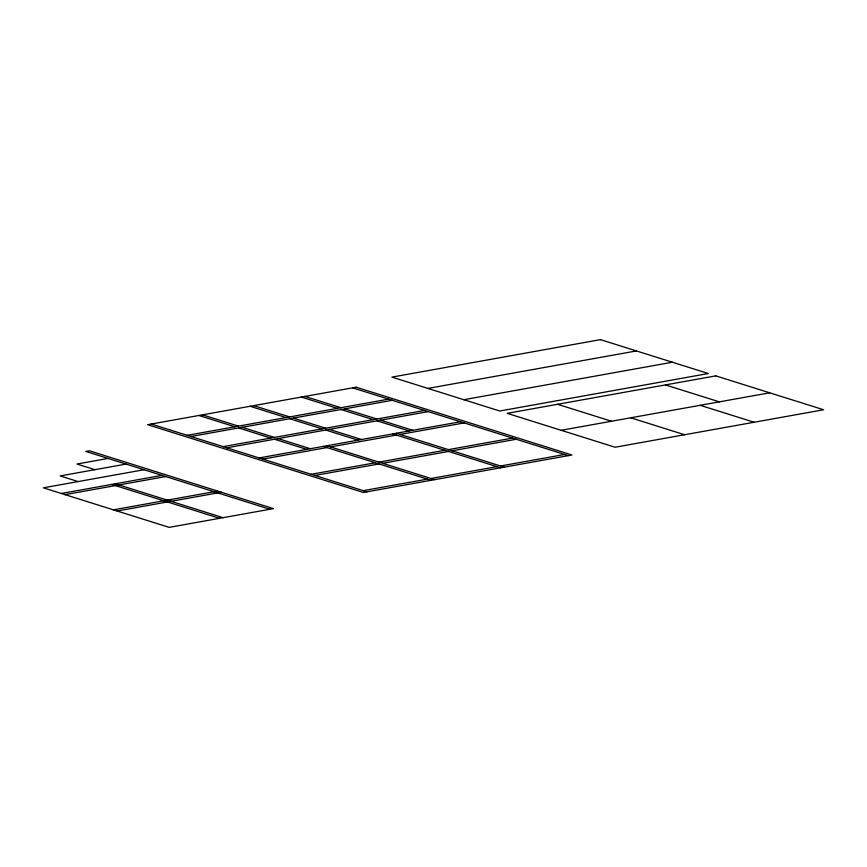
<?xml version="1.0" encoding="UTF-8"?>
<svg xmlns="http://www.w3.org/2000/svg" width="867" height="867" viewBox="0 0 867 867"><rect width="100%" height="100%" fill="white"/><g stroke="black" fill="none" stroke-linecap="round" stroke-linejoin="round"><path stroke-width="1.3" d="M427.865 388.416L636.432 350.929M187.185 435.342L388.557 399.156M190.913 436.502L392.274 400.316M108.082 458.437L76.914 464.04L94.893 469.686M463.823 399.709L672.38 362.233M126.062 464.083L60.137 475.929L78.106 481.575M223.144 446.635L424.516 410.449M226.861 447.805L428.233 411.619M144.03 469.73L43.35 487.828L169.195 527.364L273.484 508.626L89.355 450.775L85.757 451.425L269.886 509.265M61.329 493.475L162.01 475.376M259.103 457.928L460.475 421.741M65.047 494.645L165.738 476.547M262.82 459.098L326.946 447.578M330.544 446.928L396.468 435.082M400.066 434.432L464.192 422.912M113.404 509.839L217.682 491.09M311.177 474.292L375.303 462.772M378.901 462.122L444.825 450.276M448.423 449.626L512.549 438.106M561.155 430.292L769.712 392.805M117.121 510.999L221.399 492.261M314.894 475.463L379.02 463.943M382.618 463.292L448.542 451.447M452.14 450.797L516.266 439.276M363.251 490.657L427.377 479.126M430.975 478.486L496.899 466.641M500.497 465.991L564.623 454.471M665.433 384.915L719.372 401.855M700.189 405.301L754.127 422.251M630.677 417.796L684.605 434.735M557.557 404.293L611.495 421.243M352.598 387.852L568.34 455.63M304.956 396.414L340.915 407.718M344.632 408.877L376.874 419.01M380.591 420.181L412.822 430.303M301.358 397.064L337.317 408.357M341.034 409.527L373.276 419.661M376.993 420.82L409.235 430.953M396.349 433.272L504.215 467.161M392.751 433.912L500.617 467.801M253.717 405.626L289.676 416.919M293.393 418.089L325.624 428.222M329.352 429.382L361.582 439.515M250.119 406.276L286.077 417.569M289.795 418.739L322.036 428.862M325.754 430.032L357.984 440.165M326.826 445.757L434.692 479.657M323.228 446.407L431.094 480.296M202.477 414.838L238.425 426.13M242.153 427.301L274.384 437.423M278.101 438.594L310.343 448.727M198.879 415.477L234.838 426.781M238.555 427.94L270.786 438.073M274.514 439.244L306.745 449.366M151.237 424.039L366.969 491.827M115.268 483.775L223.133 517.675M111.67 484.425L219.546 518.314M600.473 339.636L391.906 377.112L499.782 411.001L708.339 373.525L600.473 339.636M356.196 387.213L147.639 424.689L363.381 492.467L571.938 454.991L356.196 387.213M715.784 375.866L507.217 413.342L615.093 447.231L823.65 409.755L715.784 375.866"/></g></svg>
